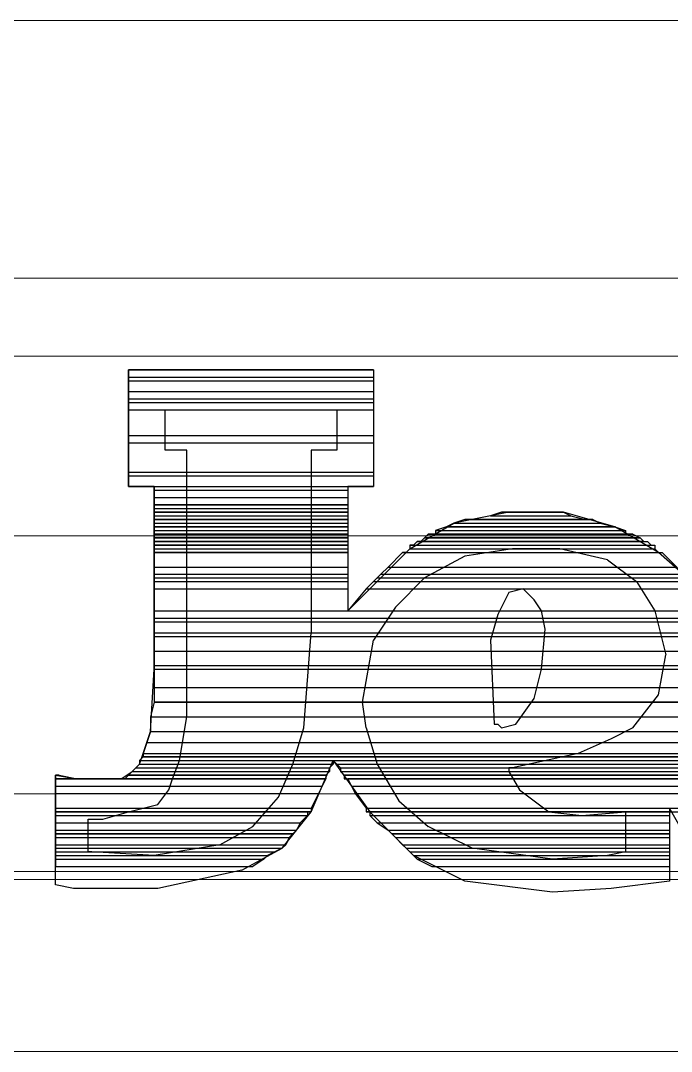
# Model space of a CAD drawing. Header units: millimetres. Extents: x 210628 to 232146, y -111309 to -91563.
# Drawn here: x 217767.6 to 217805.4, y -106410 to -106350 of the extents above; entities that cross this region are included whole.
import ezdxf

# ---------------------------------------------------------------- set-up
doc = ezdxf.new("R2010")
doc.units = ezdxf.units.MM
for name, color, linetype, lineweight in [('ahsap gor', 24, 'Continuous', 20), ('demir-1', 103, 'Continuous', 20), ('KP', 167, 'Continuous', 30), ('t_görünüş', 45, 'Continuous', 25), ('t_tarama', 253, 'Continuous', 5), ('ölçü', 251, 'Continuous', 5)]:
    doc.layers.add(name, color=color, linetype=linetype, lineweight=lineweight)

# ---------------------------------------------------------------- blocks, each defined once
blk = doc.blocks.new('logolutabela')
at = {"layer": 't_görünüş'}
for points in [[(151.226, 0.568), (144.699, -0.851), (138.174, -0.851), (136.755, -0.567), (136.755, 7.944), (138.457, 7.661), (141.863, 7.661), (142.714, 8.228), (143.281, 8.796), (143.565, 9.647), (144.133, 11.35), (144.415, 16.173), (144.415, 30.359), (142.43, 30.359), (142.43, 39.438), (161.439, 39.438), (161.439, 30.359), (159.454, 30.359), (159.454, 20.713), (164.277, 25.536), (167.682, 27.522)], [(142.43, 39.438), (142.43, 38.87), (161.439, 38.87)], [(142.43, 39.438), (161.439, 39.438), (161.439, 38.87)], [(142.43, 38.87), (142.43, 38.586), (161.439, 38.586)], [(142.43, 38.87), (161.439, 38.87), (161.439, 38.586)], [(142.43, 38.586), (142.43, 37.735), (161.439, 37.735)], [(142.43, 38.586), (161.439, 38.586), (161.439, 37.735)], [(142.43, 37.735), (142.43, 37.169), (161.439, 37.169)], [(142.43, 37.735), (161.439, 37.735), (161.439, 37.169)], [(142.43, 37.169), (142.43, 36.885), (161.439, 36.885)], [(142.43, 37.169), (161.439, 37.169), (161.439, 36.885)], [(142.43, 36.885), (142.43, 36.317), (161.439, 36.317)], [(142.43, 36.885), (161.439, 36.885), (161.439, 36.317)], [(149.523, 2.554), (144.415, 1.703), (139.592, 1.987), (139.309, 1.987), (139.309, 4.539), (140.444, 4.539), (142.43, 5.107), (144.699, 5.674), (145.55, 6.809), (145.834, 7.661), (146.402, 9.08), (146.969, 12.485), (146.969, 33.196), (145.267, 33.196), (145.267, 36.317), (158.602, 36.317), (158.602, 33.196), (156.616, 33.196), (156.616, 19.01)], [(142.43, 36.317), (142.43, 34.331), (161.439, 34.331)], [(142.43, 36.317), (161.439, 36.317), (161.439, 34.331)], [(142.43, 34.331), (142.43, 33.764), (161.439, 33.764)], [(142.43, 34.331), (161.439, 34.331), (161.439, 33.764)], [(142.43, 33.764), (142.43, 31.493), (161.439, 31.493)], [(142.43, 33.764), (161.439, 33.764), (161.439, 31.493)], [(142.43, 31.493), (142.43, 31.21), (161.439, 31.21)], [(142.43, 31.493), (161.439, 31.493), (161.439, 31.21)], [(142.43, 31.21), (142.43, 30.359), (161.439, 30.359)], [(142.43, 31.21), (161.439, 31.21), (161.439, 30.359)], [(144.415, 30.359), (144.415, 30.075), (159.454, 30.075)], [(144.415, 30.359), (159.454, 30.359), (159.454, 30.075)], [(144.415, 30.075), (144.415, 29.507), (159.454, 29.507)], [(144.415, 30.075), (159.454, 30.075), (159.454, 29.507)], [(144.415, 29.507), (144.415, 28.941), (159.454, 28.941)], [(144.415, 29.507), (159.454, 29.507), (159.454, 28.941)], [(144.415, 28.941), (144.415, 28.657), (159.454, 28.657)], [(144.415, 28.941), (159.454, 28.941), (159.454, 28.657)], [(144.415, 28.657), (144.415, 28.373), (159.454, 28.373)], [(144.415, 28.657), (159.454, 28.657), (159.454, 28.373)], [(144.415, 28.373), (144.415, 28.089), (159.454, 28.089)], [(144.415, 28.373), (159.454, 28.373), (159.454, 28.089)], [(144.415, 28.089), (144.415, 27.806), (159.454, 27.806)], [(144.415, 28.089), (159.454, 28.089), (159.454, 27.806)], [(180.165, 27.238), (176.193, 28.373), (171.937, 28.373), (167.682, 27.522)], [(170.518, 28.089), (169.099, 27.806), (177.895, 27.806)], [(171.37, 28.373), (170.518, 28.089), (176.761, 28.089)], [(170.518, 28.089), (176.761, 28.089), (177.895, 27.806)], [(171.937, 28.373), (171.37, 28.373), (175.342, 28.373)], [(171.37, 28.373), (176.193, 28.373)], [(171.37, 28.373), (176.193, 28.373), (176.761, 28.089)], [(171.937, 28.373), (175.342, 28.373)], [(144.415, 27.806), (144.415, 27.522), (159.454, 27.522)], [(144.415, 27.806), (159.454, 27.806), (159.454, 27.522)], [(144.415, 27.522), (144.415, 27.238), (159.454, 27.238)], [(144.415, 27.522), (159.454, 27.522), (159.454, 27.238)], [(144.415, 27.238), (144.415, 26.954), (159.454, 26.954)], [(144.415, 27.238), (159.454, 27.238), (159.454, 26.954)], [(167.114, 27.238), (166.263, 26.954), (181.016, 26.954)], [(167.682, 27.522), (167.114, 27.238), (180.165, 27.238)], [(167.114, 27.238), (180.165, 27.238), (181.016, 26.954)], [(168.533, 27.806), (167.682, 27.522), (179.03, 27.522)], [(167.682, 27.522), (179.03, 27.522), (180.165, 27.238)], [(169.099, 27.806), (168.533, 27.806), (178.463, 27.806)], [(168.533, 27.806), (178.463, 27.806), (179.03, 27.522)], [(169.099, 27.806), (178.463, 27.806)], [(183.57, 25.252), (180.165, 27.238)], [(144.415, 26.954), (144.415, 26.671), (159.454, 26.671)], [(144.415, 26.954), (159.454, 26.954), (159.454, 26.671)], [(144.415, 26.671), (144.415, 26.387), (159.454, 26.387)], [(144.415, 26.671), (159.454, 26.671), (159.454, 26.387)], [(165.695, 26.671), (165.412, 26.387), (182.151, 26.387)], [(165.979, 26.671), (165.695, 26.671), (181.584, 26.671)], [(165.695, 26.671), (181.584, 26.671), (182.151, 26.387)], [(166.263, 26.671), (165.979, 26.671), (181.3, 26.671)], [(165.979, 26.671), (181.584, 26.671)], [(166.263, 26.954), (166.263, 26.671), (181.016, 26.671)], [(166.263, 26.954), (181.016, 26.954), (181.016, 26.671)], [(166.263, 26.671), (181.3, 26.671)], [(144.415, 26.387), (144.415, 26.103), (159.454, 26.103)], [(144.415, 26.387), (159.454, 26.387), (159.454, 26.103)], [(144.415, 26.103), (144.415, 25.819), (159.454, 25.819)], [(144.415, 26.103), (159.454, 26.103), (159.454, 25.819)], [(144.415, 25.819), (144.415, 25.536), (159.454, 25.536)], [(144.415, 25.819), (159.454, 25.819), (159.454, 25.536)], [(164.56, 25.819), (164.277, 25.819), (183.286, 25.819)], [(164.277, 25.819), (164.277, 25.536), (183.286, 25.536)], [(164.277, 25.819), (183.286, 25.819), (183.286, 25.536)], [(164.844, 26.103), (164.56, 25.819), (183.003, 25.819)], [(164.56, 25.819), (183.286, 25.819)], [(165.128, 26.103), (164.844, 26.103), (182.719, 26.103)], [(164.844, 26.103), (182.719, 26.103), (183.003, 25.819)], [(165.412, 26.387), (165.128, 26.103), (182.435, 26.103)], [(165.128, 26.103), (182.719, 26.103)], [(165.412, 26.387), (182.151, 26.387), (182.435, 26.103)], [(144.415, 25.536), (144.415, 25.252), (159.454, 25.252)], [(144.415, 25.536), (159.454, 25.536), (159.454, 25.252)], [(144.415, 25.252), (144.415, 24.117), (159.454, 24.117)], [(144.415, 25.252), (159.454, 25.252), (159.454, 24.117)], [(163.709, 25.252), (162.574, 24.117), (184.989, 24.117)], [(163.993, 25.252), (163.709, 25.252), (183.854, 25.252)], [(163.709, 25.252), (183.854, 25.252), (184.989, 24.117)], [(164.277, 25.536), (163.993, 25.252), (183.57, 25.252)], [(163.993, 25.252), (183.854, 25.252)], [(164.277, 25.536), (183.286, 25.536), (183.57, 25.252)], [(168.533, 24.968), (165.412, 23.266)], [(179.598, 24.684), (175.91, 25.536), (172.221, 25.536), (168.533, 24.968)], [(187.542, 19.861), (186.123, 22.982), (183.57, 25.252)], [(144.415, 24.117), (144.415, 23.549), (159.454, 23.549)], [(144.415, 24.117), (159.454, 24.117), (159.454, 23.549)], [(162.574, 24.117), (162.006, 23.549), (185.273, 23.549)], [(162.574, 24.117), (184.989, 24.117), (185.273, 23.549)], [(179.598, 24.684), (181.868, 22.982), (183.286, 20.713), (184.138, 17.307)], [(144.415, 23.549), (144.415, 23.266), (159.454, 23.266)], [(144.415, 23.549), (159.454, 23.549), (159.454, 23.266)], [(144.415, 23.266), (144.415, 22.982), (159.454, 22.982)], [(144.415, 23.266), (159.454, 23.266), (159.454, 22.982)], [(161.723, 23.266), (161.439, 22.982), (186.123, 22.982)], [(165.412, 23.266), (163.142, 20.995), (161.439, 18.443)], [(162.006, 23.549), (161.723, 23.266), (185.557, 23.266)], [(161.723, 23.266), (185.557, 23.266), (186.123, 22.982)], [(162.006, 23.549), (185.273, 23.549), (185.557, 23.266)], [(144.415, 22.982), (144.415, 22.414), (159.454, 22.414)], [(144.415, 22.982), (159.454, 22.982), (159.454, 22.414)], [(144.415, 22.414), (144.415, 20.713), (159.454, 20.713)], [(144.415, 22.414), (159.454, 22.414), (159.454, 20.713)], [(160.871, 22.414), (159.454, 20.713), (186.974, 20.713)], [(161.439, 22.982), (160.871, 22.414), (186.407, 22.414)], [(160.871, 22.414), (186.407, 22.414), (186.974, 20.713)], [(161.439, 22.982), (186.123, 22.982), (186.407, 22.414)], [(171.37, 11.633), (172.505, 11.917), (173.923, 13.902), (174.491, 16.173), (174.775, 19.294), (174.491, 20.713), (173.923, 21.563), (173.64, 21.847), (173.072, 22.414), (171.937, 22.13), (171.653, 21.563), (171.37, 20.995), (171.086, 20.429), (170.518, 18.443), (170.802, 11.917), (171.086, 11.917), (171.37, 11.633)], [(144.415, 20.713), (144.415, 20.145), (187.258, 20.145)], [(144.415, 20.713), (186.974, 20.713), (187.258, 20.145)], [(144.415, 20.145), (144.415, 19.861), (187.542, 19.861)], [(144.415, 20.145), (187.258, 20.145), (187.542, 19.861)], [(144.415, 19.861), (144.415, 19.01), (261.027, 19.01)], [(144.415, 19.861), (262.446, 19.861), (261.027, 19.01)], [(144.415, 19.01), (144.415, 18.726), (261.31, 18.726)], [(144.415, 19.01), (261.027, 19.01), (261.31, 18.726)], [(144.415, 18.726), (144.415, 17.591), (262.729, 17.591)], [(144.415, 18.726), (261.31, 18.726), (262.729, 17.591)], [(156.049, 11.633), (156.616, 19.01)], [(160.871, 11.633), (160.589, 13.619), (161.439, 18.443)], [(144.415, 17.591), (144.415, 16.456), (263.864, 16.456)], [(144.415, 17.591), (262.729, 17.591), (263.864, 16.456)], [(181.584, 11.633), (183.57, 14.186), (184.138, 17.307)], [(144.415, 16.456), (144.415, 16.173), (263.864, 16.173)], [(144.415, 16.456), (263.864, 16.456), (263.864, 16.173)], [(144.415, 16.173), (144.415, 14.754), (264.716, 14.754)], [(144.415, 16.173), (263.864, 16.173), (264.716, 14.754)], [(144.415, 14.754), (144.415, 13.619), (265.283, 13.619)], [(144.415, 14.754), (264.716, 14.754), (265.283, 13.619)], [(144.415, 13.619), (144.133, 12.485), (265.851, 12.485)], [(144.415, 13.619), (265.283, 13.619), (265.851, 12.485)], [(144.133, 12.485), (144.133, 11.35), (265.851, 11.35)], [(144.133, 12.485), (265.851, 12.485), (265.851, 11.35)], [(144.133, 11.35), (143.849, 10.498), (266.134, 10.498)], [(144.133, 11.35), (265.851, 11.35), (266.134, 10.498)], [(154.062, 6.242), (155.197, 8.796), (156.049, 11.633)], [(160.871, 11.633), (161.723, 8.796), (163.425, 5.958), (165.695, 3.973)], [(181.584, 11.633), (179.881, 10.782), (177.329, 9.647), (172.221, 8.512), (171.937, 8.512), (171.937, 8.228), (172.788, 6.809), (175.058, 5.107), (177.611, 4.823), (181.016, 5.107), (181.016, 1.987), (179.598, 1.703)], [(143.849, 10.498), (143.565, 9.647), (266.134, 9.647)], [(143.849, 10.498), (266.134, 10.498), (266.134, 9.647)], [(143.565, 9.647), (143.565, 9.363), (266.134, 9.363)], [(143.565, 9.647), (266.134, 9.647), (266.134, 9.363)], [(143.565, 9.363), (143.281, 9.08), (266.134, 9.08)], [(143.281, 9.08), (143.281, 8.796), (158.319, 8.796)], [(143.281, 9.08), (158.319, 9.08), (158.319, 8.796)], [(143.565, 9.363), (266.134, 9.363), (266.134, 9.08)], [(156.616, 5.107), (158.319, 9.08)], [(158.319, 9.08), (158.602, 8.796), (266.134, 8.796)], [(158.319, 9.08), (266.134, 9.08), (266.134, 8.796)], [(158.319, 9.08), (161.155, 5.107), (164.56, 1.703)], [(142.714, 8.228), (142.43, 7.944), (157.751, 7.944)], [(142.998, 8.512), (142.714, 8.228), (158.035, 8.228)], [(142.714, 8.228), (158.035, 8.228), (157.751, 7.944)], [(143.281, 8.796), (142.998, 8.512), (158.035, 8.512)], [(142.998, 8.512), (158.035, 8.512), (158.035, 8.228)], [(143.281, 8.796), (158.319, 8.796), (158.035, 8.512)], [(158.602, 8.796), (158.886, 8.512), (265.851, 8.512)], [(158.602, 8.796), (266.134, 8.796), (265.851, 8.512)], [(158.886, 8.512), (158.886, 8.228), (265.851, 8.228)], [(158.886, 8.512), (265.851, 8.512), (265.851, 8.228)], [(158.886, 8.228), (159.17, 7.944), (265.851, 7.944)], [(158.886, 8.228), (265.851, 8.228), (265.851, 7.944)], [(136.755, 7.944), (136.755, 7.661), (138.457, 7.661)], [(136.755, 7.944), (137.039, 7.944), (138.457, 7.661)], [(136.755, 7.661), (139.309, 7.661)], [(136.755, 7.661), (139.592, 7.661)], [(136.755, 7.661), (140.444, 7.661)], [(136.755, 7.661), (141.295, 7.661)], [(136.755, 7.661), (136.755, 7.093), (157.467, 7.093)], [(136.755, 7.661), (157.751, 7.661), (157.467, 7.093)], [(141.863, 7.661), (141.295, 7.661), (157.751, 7.661)], [(142.146, 7.661), (141.863, 7.661), (157.751, 7.661)], [(142.43, 7.944), (142.146, 7.661), (157.751, 7.661)], [(142.43, 7.944), (157.751, 7.944), (157.751, 7.661)], [(159.17, 7.944), (159.17, 7.661), (265.851, 7.661)], [(159.17, 7.944), (265.851, 7.944), (265.851, 7.661)], [(159.17, 7.661), (265.567, 7.661)], [(159.17, 7.661), (265.851, 7.661), (265.567, 7.661)], [(159.454, 7.661), (159.737, 7.093), (265.567, 7.093)], [(159.454, 7.661), (265.567, 7.661), (265.567, 7.093)], [(136.755, 7.093), (136.755, 6.526), (157.184, 6.526)], [(136.755, 7.093), (157.467, 7.093), (157.184, 6.526)], [(136.755, 6.526), (136.755, 5.391), (156.616, 5.391)], [(136.755, 6.526), (157.184, 6.526), (156.616, 5.391)], [(159.737, 7.093), (160.021, 6.526), (265.283, 6.526)], [(159.737, 7.093), (265.567, 7.093), (265.283, 6.526)], [(160.021, 6.526), (160.871, 5.391), (264.716, 5.391)], [(160.021, 6.526), (265.283, 6.526), (264.716, 5.391)], [(265.283, 6.526), (263.297, 3.689), (260.743, 1.419), (255.069, -1.419), (253.934, -1.986), (246.557, 3.405), (245.422, 3.121), (245.422, -0.851), (194.067, -0.851), (191.231, -0.567), (188.393, 0.851), (185.557, 3.405), (184.422, 5.391), (184.422, -0.284), (179.881, -0.851), (175.342, -1.135), (168.533, -0.284), (164.56, 1.703)], [(149.523, 2.554), (152.077, 3.973), (154.062, 6.242)], [(136.755, 5.391), (136.755, 5.107), (156.616, 5.107)], [(136.755, 5.391), (156.616, 5.391), (156.616, 5.107)], [(136.755, 5.107), (156.616, 5.107), (156.332, 5.107)], [(136.755, 5.107), (136.755, 4.823), (156.332, 4.823)], [(136.755, 5.107), (156.332, 5.107), (156.332, 4.823)], [(136.755, 4.823), (136.755, 4.257), (155.765, 4.257)], [(136.755, 4.823), (156.332, 4.823), (155.765, 4.257)], [(151.226, 0.568), (154.346, 2.27), (156.616, 5.107)], [(160.871, 5.391), (160.871, 5.107), (184.422, 5.107)], [(160.871, 5.391), (184.422, 5.391), (184.422, 5.107)], [(160.871, 5.107), (184.422, 5.107)], [(161.155, 5.107), (161.155, 4.823), (184.422, 4.823)], [(161.155, 5.107), (184.422, 5.107), (184.422, 4.823)], [(161.155, 4.823), (161.723, 4.257), (184.422, 4.257)], [(161.155, 4.823), (184.422, 4.823), (184.422, 4.257)], [(184.422, 5.391), (184.422, 5.107), (264.716, 5.107)], [(184.422, 5.391), (264.716, 5.391), (264.716, 5.107)], [(184.422, 5.107), (264.432, 5.107)], [(184.422, 5.107), (264.716, 5.107), (264.432, 5.107)], [(136.755, 4.257), (136.755, 3.689), (155.481, 3.689)], [(136.755, 4.257), (155.765, 4.257), (155.481, 3.689)], [(161.723, 4.257), (162.574, 3.689), (184.422, 3.689)], [(161.723, 4.257), (184.422, 4.257), (184.422, 3.689)], [(136.755, 3.689), (136.755, 3.405), (155.197, 3.405)], [(136.755, 3.689), (155.481, 3.689), (155.197, 3.405)], [(136.755, 3.405), (136.755, 3.121), (154.913, 3.121)], [(136.755, 3.405), (155.197, 3.405), (154.913, 3.121)], [(162.574, 3.689), (162.858, 3.405), (184.422, 3.405)], [(162.574, 3.689), (184.422, 3.689), (184.422, 3.405)], [(162.858, 3.405), (163.142, 3.121), (184.422, 3.121)], [(162.858, 3.405), (184.422, 3.405), (184.422, 3.121)], [(179.598, 1.703), (175.342, 1.419), (169.099, 2.27), (165.695, 3.973)], [(136.755, 3.121), (136.755, 2.554), (154.63, 2.554)], [(136.755, 3.121), (154.913, 3.121), (154.63, 2.554)], [(136.755, 2.554), (136.755, 2.27), (154.346, 2.27)], [(136.755, 2.554), (154.63, 2.554), (154.346, 2.27)], [(163.142, 3.121), (163.709, 2.554), (184.422, 2.554)], [(163.142, 3.121), (184.422, 3.121), (184.422, 2.554)], [(163.709, 2.554), (163.993, 2.27), (184.422, 2.27)], [(163.709, 2.554), (184.422, 2.554), (184.422, 2.27)], [(136.755, 2.27), (136.755, 1.987), (153.778, 1.987)], [(136.755, 2.27), (154.346, 2.27), (153.778, 1.987)], [(136.755, 1.987), (136.755, 1.703), (153.211, 1.703)], [(136.755, 1.987), (153.778, 1.987), (153.211, 1.703)], [(136.755, 1.703), (136.755, 1.419), (152.927, 1.419)], [(136.755, 1.703), (153.211, 1.703), (152.927, 1.419)], [(163.993, 2.27), (164.277, 1.987), (184.422, 1.987)], [(163.993, 2.27), (184.422, 2.27), (184.422, 1.987)], [(164.277, 1.987), (164.56, 1.703), (184.422, 1.703)], [(164.277, 1.987), (184.422, 1.987), (184.422, 1.703)], [(164.56, 1.703), (164.844, 1.419), (184.422, 1.419)], [(164.56, 1.703), (184.422, 1.703), (184.422, 1.419)], [(136.755, 1.419), (136.755, 0.851), (152.077, 0.851)], [(136.755, 1.419), (152.927, 1.419), (152.077, 0.851)], [(164.844, 1.419), (165.979, 0.851), (184.422, 0.851)], [(164.844, 1.419), (184.422, 1.419), (184.422, 0.851)]]:
    blk.add_lwpolyline(points, dxfattribs=at)
for points in [[(142.43, 39.438), (142.43, 39.438), (161.439, 39.438), (161.439, 39.438), (161.439, 39.438), (142.43, 39.438), (142.43, 39.438)], [(142.43, 30.359), (142.43, 30.359), (144.415, 30.359), (144.415, 30.359), (144.415, 30.359), (142.43, 30.359), (142.43, 30.359)], [(159.454, 30.359), (159.454, 30.359), (161.439, 30.359), (161.439, 30.359), (161.439, 30.359), (159.454, 30.359), (159.454, 30.359)], [(144.415, 28.941), (144.415, 28.941), (159.454, 28.941), (159.454, 28.941), (159.454, 28.941), (144.415, 28.941), (144.415, 28.941)], [(144.415, 28.941), (144.415, 28.941), (159.454, 28.941), (159.454, 28.941), (159.454, 28.941), (144.415, 28.941), (144.415, 28.941)], [(144.415, 28.373), (144.415, 28.373), (159.454, 28.373), (159.454, 28.373), (159.454, 28.373), (144.415, 28.373), (144.415, 28.373)], [(144.415, 28.373), (144.415, 28.373), (159.454, 28.373), (159.454, 28.373), (159.454, 28.373), (144.415, 28.373), (144.415, 28.373)], [(144.415, 28.373), (144.415, 28.373), (159.454, 28.373), (159.454, 28.373), (159.454, 28.373), (144.415, 28.373), (144.415, 28.373)], [(144.415, 28.373), (144.415, 28.373), (159.454, 28.373), (159.454, 28.373), (159.454, 28.373), (144.415, 28.373), (144.415, 28.373)], [(144.415, 28.373), (144.415, 28.373), (159.454, 28.373), (159.454, 28.373), (159.454, 28.373), (144.415, 28.373), (144.415, 28.373)], [(144.415, 28.373), (144.415, 28.373), (159.454, 28.373), (159.454, 28.373), (159.454, 28.373), (144.415, 28.373), (144.415, 28.373)], [(144.415, 28.373), (144.415, 28.373), (159.454, 28.373), (159.454, 28.373), (159.454, 28.373), (144.415, 28.373), (144.415, 28.373)], [(144.415, 28.373), (144.415, 28.373), (159.454, 28.373), (159.454, 28.373), (159.454, 28.373), (144.415, 28.373), (144.415, 28.373)], [(144.415, 28.373), (144.415, 28.373), (159.454, 28.373), (159.454, 28.373), (159.454, 28.373), (144.415, 28.373), (144.415, 28.373)], [(144.415, 28.373), (144.415, 28.373), (159.454, 28.373), (159.454, 28.373), (159.454, 28.373), (144.415, 28.373), (144.415, 28.373)], [(144.415, 28.373), (144.415, 28.373), (159.454, 28.373), (159.454, 28.373), (159.454, 28.373), (144.415, 28.373), (144.415, 28.373)], [(144.415, 28.373), (144.415, 28.373), (159.454, 28.373), (159.454, 28.373), (159.454, 28.373), (144.415, 28.373), (144.415, 28.373)], [(144.415, 28.373), (144.415, 28.373), (159.454, 28.373), (159.454, 28.373), (159.454, 28.373), (144.415, 28.373), (144.415, 28.373)], [(144.415, 28.373), (144.415, 28.373), (159.454, 28.373), (159.454, 28.373), (159.454, 28.373), (144.415, 28.373), (144.415, 28.373)], [(144.415, 28.373), (144.415, 28.373), (159.454, 28.373), (159.454, 28.373), (159.454, 28.373), (144.415, 28.373), (144.415, 28.373)], [(144.415, 28.373), (144.415, 28.373), (159.454, 28.373), (159.454, 28.373), (159.454, 28.373), (144.415, 28.373), (144.415, 28.373)], [(144.415, 28.373), (144.415, 28.373), (159.454, 28.373), (159.454, 28.373), (159.454, 28.373), (144.415, 28.373), (144.415, 28.373)], [(144.415, 28.373), (144.415, 28.373), (159.454, 28.373), (159.454, 28.373), (159.454, 28.373), (144.415, 28.373), (144.415, 28.373)], [(144.415, 28.373), (144.415, 28.373), (159.454, 28.373), (159.454, 28.373), (159.454, 28.373), (144.415, 28.373), (144.415, 28.373)], [(144.415, 28.373), (144.415, 28.373), (159.454, 28.373), (159.454, 28.373), (159.454, 28.373), (144.415, 28.373), (144.415, 28.373)], [(171.37, 28.373), (171.37, 28.373), (176.193, 28.373), (176.193, 28.373), (176.193, 28.373), (171.37, 28.373), (171.37, 28.373)], [(171.37, 28.373), (171.37, 28.373), (176.193, 28.373), (176.193, 28.373), (176.193, 28.373), (171.37, 28.373), (171.37, 28.373)], [(171.37, 28.373), (171.37, 28.373), (176.193, 28.373), (176.193, 28.373), (176.193, 28.373), (171.37, 28.373), (171.37, 28.373)], [(171.937, 28.373), (171.937, 28.373), (172.505, 28.373), (172.505, 28.373), (172.505, 28.373), (171.937, 28.373), (171.937, 28.373)], [(144.415, 27.806), (144.415, 27.806), (159.454, 27.806), (159.454, 27.806), (159.454, 27.806), (144.415, 27.806), (144.415, 27.806)], [(144.415, 27.806), (144.415, 27.806), (159.454, 27.806), (159.454, 27.806), (159.454, 27.806), (144.415, 27.806), (144.415, 27.806)], [(144.415, 27.806), (144.415, 27.806), (159.454, 27.806), (159.454, 27.806), (159.454, 27.806), (144.415, 27.806), (144.415, 27.806)], [(144.415, 27.806), (144.415, 27.806), (159.454, 27.806), (159.454, 27.806), (159.454, 27.806), (144.415, 27.806), (144.415, 27.806)], [(144.415, 27.806), (144.415, 27.806), (159.454, 27.806), (159.454, 27.806), (159.454, 27.806), (144.415, 27.806), (144.415, 27.806)], [(144.415, 27.806), (144.415, 27.806), (159.454, 27.806), (159.454, 27.806), (159.454, 27.806), (144.415, 27.806), (144.415, 27.806)], [(144.415, 27.238), (144.415, 27.238), (159.454, 27.238), (159.454, 27.238), (159.454, 27.238), (144.415, 27.238), (144.415, 27.238)], [(144.415, 27.238), (144.415, 27.238), (159.454, 27.238), (159.454, 27.238), (159.454, 27.238), (144.415, 27.238), (144.415, 27.238)], [(144.415, 27.238), (144.415, 27.238), (159.454, 27.238), (159.454, 27.238), (159.454, 27.238), (144.415, 27.238), (144.415, 27.238)], [(144.415, 27.238), (144.415, 27.238), (159.454, 27.238), (159.454, 27.238), (159.454, 27.238), (144.415, 27.238), (144.415, 27.238)], [(167.114, 27.238), (167.114, 27.238), (180.165, 27.238), (180.165, 27.238), (180.165, 27.238), (167.114, 27.238), (167.114, 27.238)], [(167.114, 27.238), (167.114, 27.238), (180.165, 27.238), (180.165, 27.238), (180.165, 27.238), (167.114, 27.238), (167.114, 27.238)], [(167.114, 27.238), (167.114, 27.238), (180.165, 27.238), (180.165, 27.238), (180.165, 27.238), (167.114, 27.238), (167.114, 27.238)], [(167.114, 27.238), (167.114, 27.238), (180.165, 27.238), (180.165, 27.238), (180.165, 27.238), (167.114, 27.238), (167.114, 27.238)], [(168.533, 27.806), (168.533, 27.806), (178.463, 27.806), (178.463, 27.806), (178.463, 27.806), (168.533, 27.806), (168.533, 27.806)], [(168.533, 27.806), (168.533, 27.806), (178.463, 27.806), (178.463, 27.806), (178.463, 27.806), (168.533, 27.806), (168.533, 27.806)], [(169.099, 27.806), (169.099, 27.806), (177.895, 27.806), (177.895, 27.806), (177.895, 27.806), (169.099, 27.806), (169.099, 27.806)], [(169.099, 27.806), (169.099, 27.806), (177.895, 27.806), (177.895, 27.806), (177.895, 27.806), (169.099, 27.806), (169.099, 27.806)], [(144.415, 26.671), (144.415, 26.671), (159.454, 26.671), (159.454, 26.671), (159.454, 26.671), (144.415, 26.671), (144.415, 26.671)], [(144.415, 26.671), (144.415, 26.671), (159.454, 26.671), (159.454, 26.671), (159.454, 26.671), (144.415, 26.671), (144.415, 26.671)], [(144.415, 26.671), (144.415, 26.671), (159.454, 26.671), (159.454, 26.671), (159.454, 26.671), (144.415, 26.671), (144.415, 26.671)], [(144.415, 26.671), (144.415, 26.671), (159.454, 26.671), (159.454, 26.671), (159.454, 26.671), (144.415, 26.671), (144.415, 26.671)], [(144.415, 26.671), (144.415, 26.671), (159.454, 26.671), (159.454, 26.671), (159.454, 26.671), (144.415, 26.671), (144.415, 26.671)], [(144.415, 26.671), (144.415, 26.671), (159.454, 26.671), (159.454, 26.671), (159.454, 26.671), (144.415, 26.671), (144.415, 26.671)], [(144.415, 26.671), (144.415, 26.671), (159.454, 26.671), (159.454, 26.671), (159.454, 26.671), (144.415, 26.671), (144.415, 26.671)], [(144.415, 26.671), (144.415, 26.671), (159.454, 26.671), (159.454, 26.671), (159.454, 26.671), (144.415, 26.671), (144.415, 26.671)], [(144.415, 26.671), (144.415, 26.671), (159.454, 26.671), (159.454, 26.671), (159.454, 26.671), (144.415, 26.671), (144.415, 26.671)], [(144.415, 26.671), (144.415, 26.671), (159.454, 26.671), (159.454, 26.671), (159.454, 26.671), (144.415, 26.671), (144.415, 26.671)], [(144.415, 26.671), (144.415, 26.671), (159.454, 26.671), (159.454, 26.671), (159.454, 26.671), (144.415, 26.671), (144.415, 26.671)], [(144.415, 26.671), (144.415, 26.671), (159.454, 26.671), (159.454, 26.671), (159.454, 26.671), (144.415, 26.671), (144.415, 26.671)], [(144.415, 26.671), (144.415, 26.671), (159.454, 26.671), (159.454, 26.671), (159.454, 26.671), (144.415, 26.671), (144.415, 26.671)], [(144.415, 26.671), (144.415, 26.671), (159.454, 26.671), (159.454, 26.671), (159.454, 26.671), (144.415, 26.671), (144.415, 26.671)], [(165.695, 26.671), (165.695, 26.671), (181.584, 26.671), (181.584, 26.671), (181.584, 26.671), (165.695, 26.671), (165.695, 26.671)], [(165.695, 26.671), (165.695, 26.671), (181.584, 26.671), (181.584, 26.671), (181.584, 26.671), (165.695, 26.671), (165.695, 26.671)], [(165.979, 26.671), (165.979, 26.671), (181.3, 26.671), (181.3, 26.671), (181.3, 26.671), (165.979, 26.671), (165.979, 26.671)], [(165.979, 26.671), (165.979, 26.671), (181.3, 26.671), (181.3, 26.671), (181.3, 26.671), (165.979, 26.671), (165.979, 26.671)], [(165.979, 26.671), (165.979, 26.671), (181.584, 26.671), (181.584, 26.671), (181.584, 26.671), (165.979, 26.671), (165.979, 26.671)], [(165.979, 26.671), (165.979, 26.671), (181.584, 26.671), (181.584, 26.671), (181.584, 26.671), (165.979, 26.671), (165.979, 26.671)], [(166.263, 26.671), (166.263, 26.671), (181.3, 26.671), (181.3, 26.671), (181.3, 26.671), (166.263, 26.671), (166.263, 26.671)], [(166.263, 26.671), (166.263, 26.671), (181.3, 26.671), (181.3, 26.671), (181.3, 26.671), (166.263, 26.671), (166.263, 26.671)], [(166.263, 26.671), (166.263, 26.671), (181.3, 26.671), (181.3, 26.671), (181.3, 26.671), (166.263, 26.671), (166.263, 26.671)], [(166.263, 26.671), (166.263, 26.671), (181.3, 26.671), (181.3, 26.671), (181.3, 26.671), (166.263, 26.671), (166.263, 26.671)], [(144.415, 26.387), (144.415, 26.387), (159.454, 26.387), (159.454, 26.387), (159.454, 26.387), (144.415, 26.387), (144.415, 26.387)], [(144.415, 26.387), (144.415, 26.387), (159.454, 26.387), (159.454, 26.387), (159.454, 26.387), (144.415, 26.387), (144.415, 26.387)], [(144.415, 26.103), (144.415, 26.103), (159.454, 26.103), (159.454, 26.103), (159.454, 26.103), (144.415, 26.103), (144.415, 26.103)], [(144.415, 26.103), (144.415, 26.103), (159.454, 26.103), (159.454, 26.103), (159.454, 26.103), (144.415, 26.103), (144.415, 26.103)], [(144.415, 26.103), (144.415, 26.103), (159.454, 26.103), (159.454, 26.103), (159.454, 26.103), (144.415, 26.103), (144.415, 26.103)], [(144.415, 26.103), (144.415, 26.103), (159.454, 26.103), (159.454, 26.103), (159.454, 26.103), (144.415, 26.103), (144.415, 26.103)], [(144.415, 25.819), (144.415, 25.819), (159.454, 25.819), (159.454, 25.819), (159.454, 25.819), (144.415, 25.819), (144.415, 25.819)], [(144.415, 25.819), (144.415, 25.819), (159.454, 25.819), (159.454, 25.819), (159.454, 25.819), (144.415, 25.819), (144.415, 25.819)], [(165.128, 26.103), (165.128, 26.103), (182.435, 26.103), (182.435, 26.103), (182.435, 26.103), (165.128, 26.103), (165.128, 26.103)], [(165.128, 26.103), (165.128, 26.103), (182.435, 26.103), (182.435, 26.103), (182.435, 26.103), (165.128, 26.103), (165.128, 26.103)], [(165.412, 26.387), (165.412, 26.387), (182.151, 26.387), (182.151, 26.387), (182.151, 26.387), (165.412, 26.387), (165.412, 26.387)], [(165.412, 26.387), (165.412, 26.387), (182.151, 26.387), (182.151, 26.387), (182.151, 26.387), (165.412, 26.387), (165.412, 26.387)], [(144.415, 25.252), (144.415, 25.252), (159.454, 25.252), (159.454, 25.252), (159.454, 25.252), (144.415, 25.252), (144.415, 25.252)], [(144.415, 25.252), (144.415, 25.252), (159.454, 25.252), (159.454, 25.252), (159.454, 25.252), (144.415, 25.252), (144.415, 25.252)], [(144.415, 13.619), (144.415, 13.619), (265.283, 13.619), (265.283, 13.619), (265.283, 13.619), (144.415, 13.619), (144.415, 13.619)], [(144.415, 13.619), (144.415, 13.619), (265.283, 13.619), (265.283, 13.619), (265.283, 13.619), (144.415, 13.619), (144.415, 13.619)], [(143.565, 9.363), (143.565, 9.363), (266.134, 9.363), (266.134, 9.363), (266.134, 9.363), (143.565, 9.363), (143.565, 9.363)], [(143.565, 9.363), (143.565, 9.363), (266.134, 9.363), (266.134, 9.363), (266.134, 9.363), (143.565, 9.363), (143.565, 9.363)], [(136.755, 7.944), (136.755, 7.944), (137.039, 7.944), (137.039, 7.944), (137.039, 7.944), (136.755, 7.944), (136.755, 7.944)], [(136.755, 7.661), (136.755, 7.661), (139.309, 7.661), (139.309, 7.661), (139.309, 7.661), (136.755, 7.661), (136.755, 7.661)], [(136.755, 7.661), (136.755, 7.661), (139.592, 7.661), (139.592, 7.661), (139.592, 7.661), (136.755, 7.661), (136.755, 7.661)], [(136.755, 7.661), (136.755, 7.661), (140.444, 7.661), (140.444, 7.661), (140.444, 7.661), (136.755, 7.661), (136.755, 7.661)], [(136.755, 7.661), (136.755, 7.661), (141.295, 7.661), (141.295, 7.661), (141.295, 7.661), (136.755, 7.661), (136.755, 7.661)], [(141.863, 7.661), (141.863, 7.661), (157.751, 7.661), (157.751, 7.661), (157.751, 7.661), (141.863, 7.661), (141.863, 7.661)], [(141.863, 7.661), (141.863, 7.661), (157.751, 7.661), (157.751, 7.661), (157.751, 7.661), (141.863, 7.661), (141.863, 7.661)], [(141.863, 7.661), (141.863, 7.661), (157.751, 7.661), (157.751, 7.661), (157.751, 7.661), (141.863, 7.661), (141.863, 7.661)], [(141.863, 7.661), (141.863, 7.661), (157.751, 7.661), (157.751, 7.661), (157.751, 7.661), (141.863, 7.661), (141.863, 7.661)], [(141.863, 7.661), (141.863, 7.661), (157.751, 7.661), (157.751, 7.661), (157.751, 7.661), (141.863, 7.661), (141.863, 7.661)], [(142.146, 7.661), (142.146, 7.661), (157.751, 7.661), (157.751, 7.661), (157.751, 7.661), (142.146, 7.661), (142.146, 7.661)], [(142.43, 7.944), (142.43, 7.944), (157.751, 7.944), (157.751, 7.944), (157.751, 7.944), (142.43, 7.944), (142.43, 7.944)], [(142.43, 7.944), (142.43, 7.944), (157.751, 7.944), (157.751, 7.944), (157.751, 7.944), (142.43, 7.944), (142.43, 7.944)], [(159.17, 7.944), (159.17, 7.944), (265.851, 7.944), (265.851, 7.944), (265.851, 7.944), (159.17, 7.944), (159.17, 7.944)], [(159.17, 7.944), (159.17, 7.944), (265.851, 7.944), (265.851, 7.944), (265.851, 7.944), (159.17, 7.944), (159.17, 7.944)], [(159.454, 7.661), (159.454, 7.661), (265.567, 7.661), (265.567, 7.661), (265.567, 7.661), (159.454, 7.661), (159.454, 7.661)], [(159.454, 7.661), (159.454, 7.661), (265.567, 7.661), (265.567, 7.661), (265.567, 7.661), (159.454, 7.661), (159.454, 7.661)], [(159.454, 7.661), (159.454, 7.661), (265.567, 7.661), (265.567, 7.661), (265.567, 7.661), (159.454, 7.661), (159.454, 7.661)], [(159.454, 7.661), (159.454, 7.661), (265.567, 7.661), (265.567, 7.661), (265.567, 7.661), (159.454, 7.661), (159.454, 7.661)], [(159.454, 7.661), (159.454, 7.661), (265.567, 7.661), (265.567, 7.661), (265.567, 7.661), (159.454, 7.661), (159.454, 7.661)], [(159.454, 7.661), (159.454, 7.661), (265.567, 7.661), (265.567, 7.661), (265.567, 7.661), (159.454, 7.661), (159.454, 7.661)], [(136.755, 5.107), (136.755, 5.107), (156.332, 5.107), (156.332, 5.107), (156.332, 5.107), (136.755, 5.107), (136.755, 5.107)], [(160.871, 5.107), (160.871, 5.107), (184.422, 5.107), (184.422, 5.107), (184.422, 5.107), (160.871, 5.107), (160.871, 5.107)], [(136.755, 3.405), (136.755, 3.405), (155.197, 3.405), (155.197, 3.405), (155.197, 3.405), (136.755, 3.405), (136.755, 3.405)], [(136.755, 3.405), (136.755, 3.405), (155.197, 3.405), (155.197, 3.405), (155.197, 3.405), (136.755, 3.405), (136.755, 3.405)], [(162.858, 3.405), (162.858, 3.405), (184.422, 3.405), (184.422, 3.405), (184.422, 3.405), (162.858, 3.405), (162.858, 3.405)], [(162.858, 3.405), (162.858, 3.405), (184.422, 3.405), (184.422, 3.405), (184.422, 3.405), (162.858, 3.405), (162.858, 3.405)]]:
    blk.add_open_spline(points, degree=3, knots=[0, 0, 0, 0, 1, 1, 1, 2, 2, 2, 2], dxfattribs=at)
blk = doc.blocks.new('SDG')
at = {"layer": 'ölçü'}
for p, q in [((242801.141, -106522.133, 0.002), (243190.241, -106522.133, 0.002)), ((243190.241, -106552.133, 0.002), (242801.859, -106552.133, 0.002))]:
    blk.add_line(p, q, dxfattribs=at)
at = {"layer": 't_tarama', "linetype": 'Continuous', "xscale": 0.7495488, "yscale": 0.7495488, "zscale": 0.7495488}
blk.add_blockref('logolutabela', (242813.878, -106552.482, 0.002), dxfattribs=at)

msp = doc.modelspace()

# ---------------------------------------------------------------- linework, layer by layer
at = {"layer": 'ahsap gor'}
for p, q in [((217729.058, -106349.961, 0.002), (217971.055, -106349.961, 0.002)), ((217729.058, -106364.961, 0.002), (217971.055, -106364.961, 0.002)), ((217729.058, -106379.961, 0.002), (217971.055, -106379.961, 0.002)), ((217729.058, -106394.961, 0.002), (217971.055, -106394.961, 0.002)), ((217729.058, -106409.961, 0.002), (217971.055, -106409.961, 0.002))]:
    msp.add_line(p, q, dxfattribs=at)
at = {"layer": 'demir-1', "elevation": 0.002}
msp.add_lwpolyline([(217646.011, -106399.961), (218046.787, -106399.961), (218046.787, -106409.961), (217646.011, -106409.961)], close=True, dxfattribs=at)

# ---------------------------------------------------------------- block references
at = {"layer": 'KP', "lineweight": 100}
msp.add_blockref('SDG', (-25146.784, 152.639, -0.002), dxfattribs=at)

doc.saveas('drawing.dxf')
